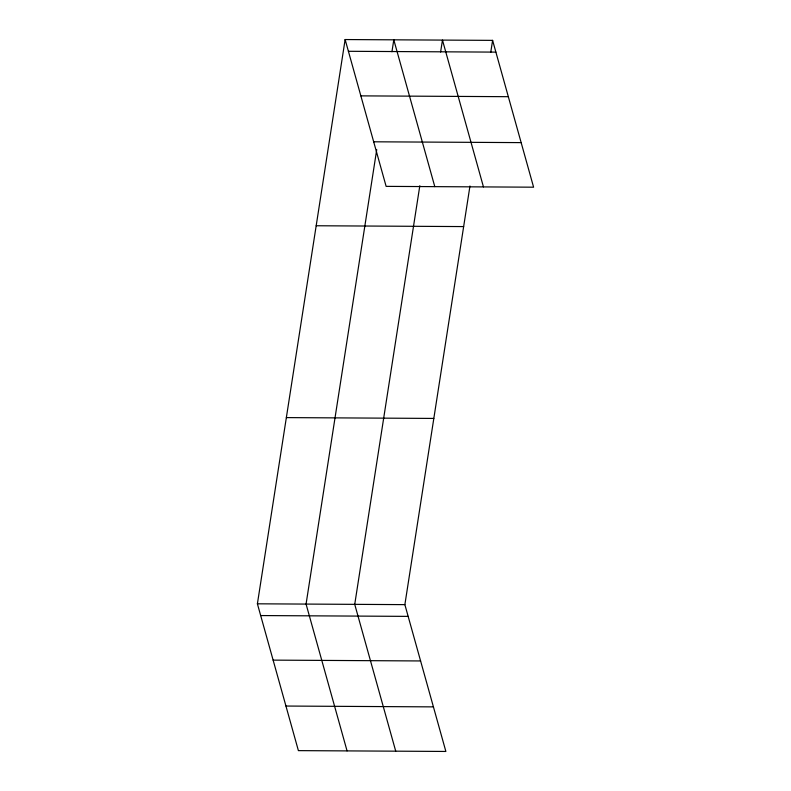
<?xml version="1.0" encoding="UTF-8"?>
<svg xmlns="http://www.w3.org/2000/svg" width="791" height="791" viewBox="0 0 791 791"><rect width="100%" height="100%" fill="white"/><g stroke="black" fill="none" stroke-linecap="round" stroke-linejoin="round"><path stroke-width="1.19" d="M469.963 185.994L404.873 604.631L445.867 751.45L298.395 750.629L257.401 603.81L345.133 39.55L492.605 40.371L533.599 187.19L386.127 186.369L345.133 39.55M376.724 149.637L306.068 604.077L347.061 750.896M391.94 51.761L393.799 39.827L434.793 186.636M419.823 185.717L354.734 604.354L395.727 751.173M440.607 52.028L442.466 40.094L483.459 186.913M490.746 52.315L492.605 40.371M348.406 51.296L495.888 52.117M360.854 95.869L508.336 96.69M373.678 141.797L521.15 142.617M316.182 225.751L463.655 226.582M286.352 417.599L433.824 418.429M257.401 603.81L404.873 604.631M260.684 615.556L408.156 616.377M273.122 660.129L420.604 660.95M285.947 706.047L433.428 706.877"/></g></svg>
